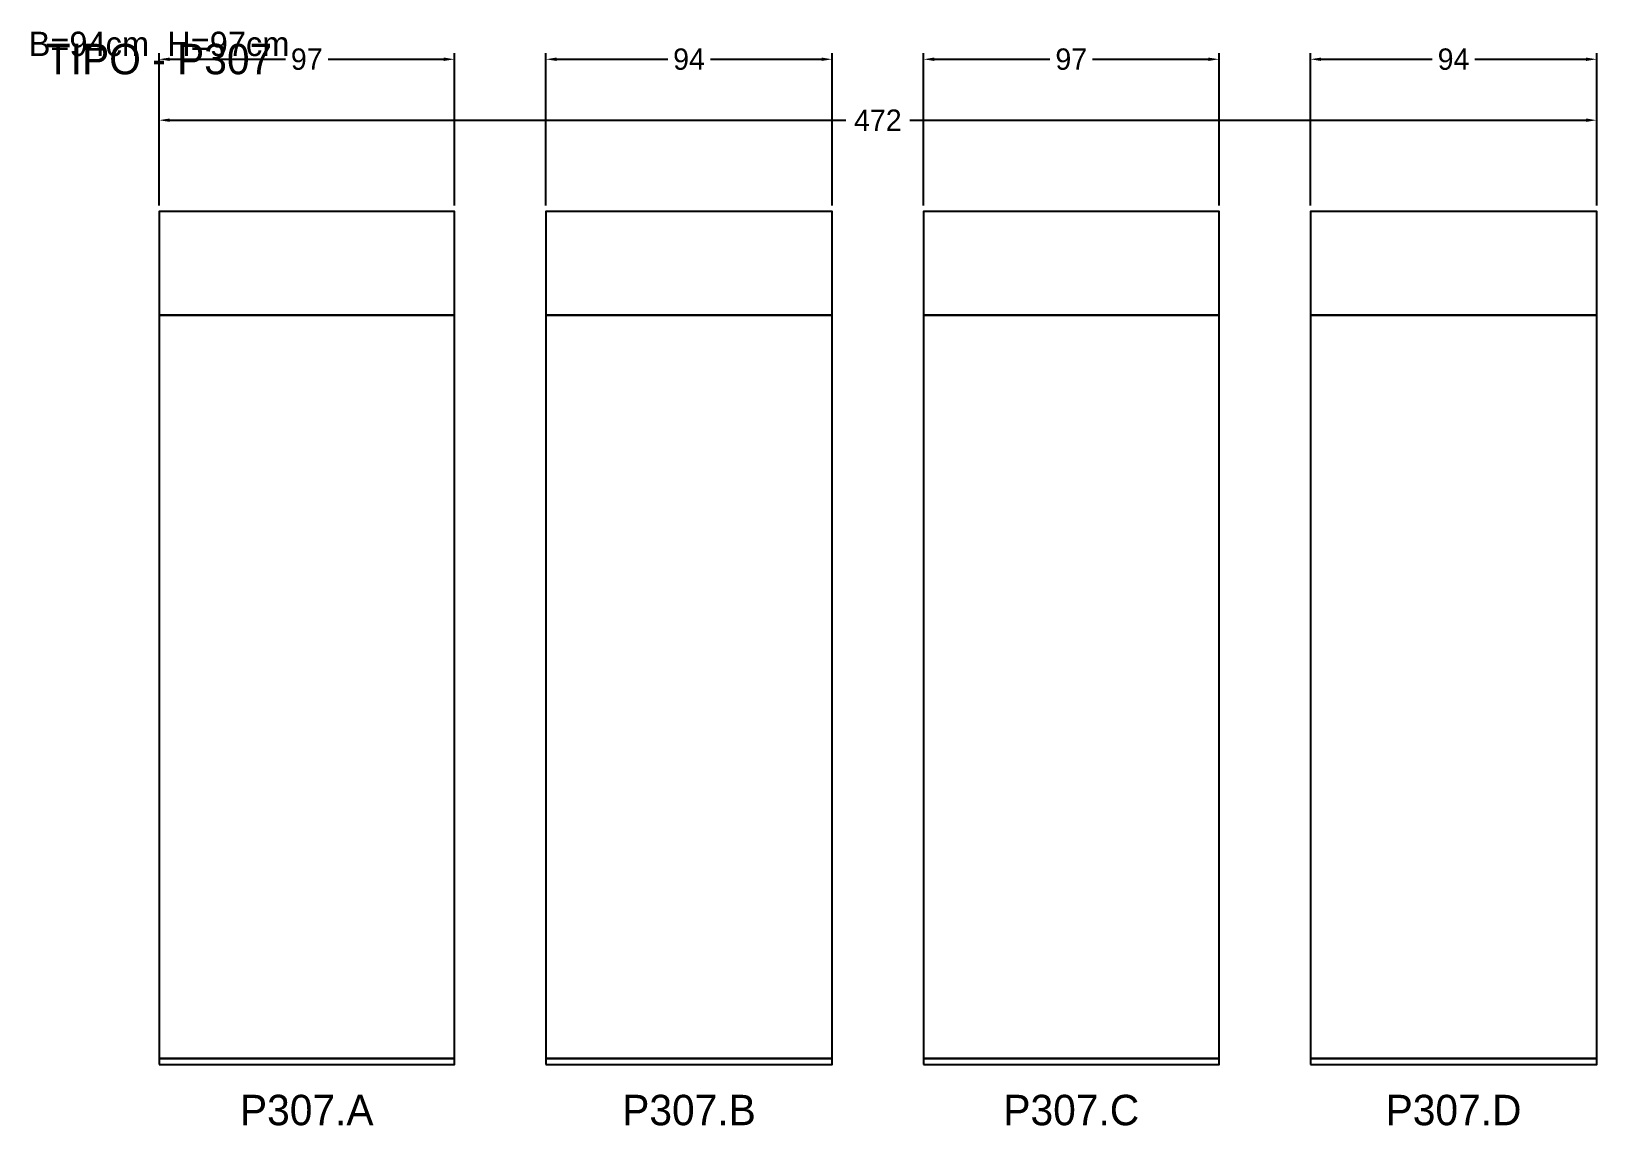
# Model space of a CAD drawing. Header units: metres. Extents: x -42 to 472, y -20 to 339.
import ezdxf

# ---------------------------------------------------------------- set-up
doc = ezdxf.new("R2010")
doc.units = ezdxf.units.M
for name, color, linetype in [('COTA', 3, 'Continuous'), ('Cota Secao (2x)', 3, 'Continuous'), ('NOMENCLATURA', 1, 'Continuous'), ('Paineis', 7, 'Continuous'), ('Texto Secao', 2, 'Continuous')]:
    doc.layers.add(name, color=color, linetype=linetype)
doc.dimstyles.new('COTA', dxfattribs={"dimtxt": 7, "dimasz": 3.5, "dimexe": 2, "dimexo": 2, "dimgap": 1.5, "dimtad": 1, "dimdec": 1, "dimcen": 2.5, "dimclrd": 3, "dimclre": 3, "dimclrt": 3, "dimazin": 3, "dimtfac": 1, "dimtmove": 0, "dimatfit": 3})

# ---------------------------------------------------------------- blocks, each defined once
blk = doc.blocks.new('_CLOSEDFILLED')
at = {"color": 0, "linetype": 'BYBLOCK'}
blk.add_solid([(-1, 0.16), (0, 0), (-1, -0.16)], dxfattribs=at)
blk = doc.blocks.new('*D1')
at = {"color": 3}
for p, q in [((0, 282), (0, 312)), ((3.5, 310), (225.5, 310)), ((246.5, 310), (468.5, 310)), ((472, 282), (472, 312))]:
    blk.add_line(p, q, dxfattribs=at)
at = {"layer": 'Defpoints'}
for p in [(0, 310), (0, 280), (472, 280)]:
    blk.add_point(p, dxfattribs=at)
at = {"layer": 'COTA', "color": 3, "xscale": 3.5, "yscale": 3.5, "rotation": 180}
blk.add_blockref('_CLOSEDFILLED', (0, 310), dxfattribs=at)
at = {"layer": 'COTA', "color": 3, "xscale": 3.5, "yscale": 3.5}
blk.add_blockref('_CLOSEDFILLED', (472, 310), dxfattribs=at)
at = {"layer": 'COTA', "color": 3, "insert": (236, 310), "char_height": 7, "attachment_point": 5}
blk.add_mtext('472', dxfattribs=at)
blk = doc.blocks.new('*D2')
at = {"color": 3}
for p, q in [((0, 282), (0, 332)), ((3.5, 330), (41.5, 330)), ((55.5, 330), (93.5, 330)), ((97, 282), (97, 332))]:
    blk.add_line(p, q, dxfattribs=at)
at = {"layer": 'Defpoints'}
for p in [(0, 330), (0, 280), (97, 280)]:
    blk.add_point(p, dxfattribs=at)
at = {"layer": 'COTA', "color": 3, "xscale": 3.5, "yscale": 3.5, "rotation": 180}
blk.add_blockref('_CLOSEDFILLED', (0, 330), dxfattribs=at)
at = {"layer": 'COTA', "color": 3, "xscale": 3.5, "yscale": 3.5}
blk.add_blockref('_CLOSEDFILLED', (97, 330), dxfattribs=at)
at = {"layer": 'COTA', "color": 3, "insert": (48.5, 330), "char_height": 7, "attachment_point": 5}
blk.add_mtext('97', dxfattribs=at)
blk = doc.blocks.new('*D3')
at = {"color": 3}
for p, q in [((127, 282), (127, 332)), ((130.5, 330), (167, 330)), ((181, 330), (217.5, 330)), ((221, 282), (221, 332))]:
    blk.add_line(p, q, dxfattribs=at)
at = {"layer": 'Defpoints'}
for p in [(127, 330), (127, 280), (221, 280)]:
    blk.add_point(p, dxfattribs=at)
at = {"layer": 'COTA', "color": 3, "xscale": 3.5, "yscale": 3.5, "rotation": 180}
blk.add_blockref('_CLOSEDFILLED', (127, 330), dxfattribs=at)
at = {"layer": 'COTA', "color": 3, "xscale": 3.5, "yscale": 3.5}
blk.add_blockref('_CLOSEDFILLED', (221, 330), dxfattribs=at)
at = {"layer": 'COTA', "color": 3, "insert": (174, 330), "char_height": 7, "attachment_point": 5}
blk.add_mtext('94', dxfattribs=at)
blk = doc.blocks.new('*D4')
at = {"color": 3}
for p, q in [((251, 282), (251, 332)), ((254.5, 330), (292.5, 330)), ((306.5, 330), (344.5, 330)), ((348, 282), (348, 332))]:
    blk.add_line(p, q, dxfattribs=at)
at = {"layer": 'Defpoints'}
for p in [(251, 330), (251, 280), (348, 280)]:
    blk.add_point(p, dxfattribs=at)
at = {"layer": 'COTA', "color": 3, "xscale": 3.5, "yscale": 3.5, "rotation": 180}
blk.add_blockref('_CLOSEDFILLED', (251, 330), dxfattribs=at)
at = {"layer": 'COTA', "color": 3, "xscale": 3.5, "yscale": 3.5}
blk.add_blockref('_CLOSEDFILLED', (348, 330), dxfattribs=at)
at = {"layer": 'COTA', "color": 3, "insert": (299.5, 330), "char_height": 7, "attachment_point": 5}
blk.add_mtext('97', dxfattribs=at)
blk = doc.blocks.new('*D5')
at = {"color": 3}
for p, q in [((378, 282), (378, 332)), ((381.5, 330), (418, 330)), ((432, 330), (468.5, 330)), ((472, 282), (472, 332))]:
    blk.add_line(p, q, dxfattribs=at)
at = {"layer": 'Defpoints'}
for p in [(378, 330), (378, 280), (472, 280)]:
    blk.add_point(p, dxfattribs=at)
at = {"layer": 'COTA', "color": 3, "xscale": 3.5, "yscale": 3.5, "rotation": 180}
blk.add_blockref('_CLOSEDFILLED', (378, 330), dxfattribs=at)
at = {"layer": 'COTA', "color": 3, "xscale": 3.5, "yscale": 3.5}
blk.add_blockref('_CLOSEDFILLED', (472, 330), dxfattribs=at)
at = {"layer": 'COTA', "color": 3, "insert": (425, 330), "char_height": 7, "attachment_point": 5}
blk.add_mtext('94', dxfattribs=at)

msp = doc.modelspace()

# ---------------------------------------------------------------- linework, layer by layer
at = {"layer": 'Paineis'}
for points in [[(0, 246), (97, 246), (97, 280), (0, 280)], [(127, 246), (221, 246), (221, 280), (127, 280)], [(251, 246), (348, 246), (348, 280), (251, 280)], [(378, 246), (472, 246), (472, 280), (378, 280)], [(0, 2), (97, 2), (97, 246), (0, 246)], [(127, 2), (221, 2), (221, 246), (127, 246)], [(251, 2), (348, 2), (348, 246), (251, 246)], [(378, 2), (472, 2), (472, 246), (378, 246)], [(0, 0), (97, 0), (97, 2), (0, 2)], [(127, 0), (221, 0), (221, 2), (127, 2)], [(251, 0), (348, 0), (348, 2), (251, 2)], [(378, 0), (472, 0), (472, 2), (378, 2)]]:
    msp.add_lwpolyline(points, close=True, dxfattribs=at)

# ---------------------------------------------------------------- texts
at = {"layer": 'Cota Secao (2x)', "insert": (0, 335), "char_height": 8, "width": 492, "attachment_point": 5}
msp.add_mtext('B=94cm  H=97cm', dxfattribs=at)
at = {"layer": 'NOMENCLATURA', "insert": (0, 330), "char_height": 10, "width": 300, "attachment_point": 5}
msp.add_mtext('TIPO - P307', dxfattribs=at)
at = {"layer": 'Texto Secao', "char_height": 10, "attachment_point": 5}
for s, insert, width in [('P307.A', (48.5, -15), 117), ('P307.B', (174, -15), 114), ('P307.C', (299.5, -15), 117), ('P307.D', (425, -15), 114)]:
    msp.add_mtext(s, dxfattribs=dict(at, insert=insert, width=width))

# ---------------------------------------------------------------- dimensions: what is measured, and where the dimension line sits
at = {"layer": 'COTA'}
for base, p1, p2, picture, middle in [((0, 330), (0, 280), (97, 280), '*D2', (48.5, 330)), ((127, 330), (127, 280), (221, 280), '*D3', (174, 330)), ((251, 330), (251, 280), (348, 280), '*D4', (299.5, 330)), ((378, 330), (378, 280), (472, 280), '*D5', (425, 330)), ((0, 310), (0, 280), (472, 280), '*D1', (236, 310))]:
    dim = msp.add_linear_dim(base=base, p1=p1, p2=p2, dimstyle='COTA', dxfattribs=at)
    dim.commit()
    dim.dimension.update_dxf_attribs({"geometry": picture, "text_midpoint": middle})

doc.saveas('drawing.dxf')
